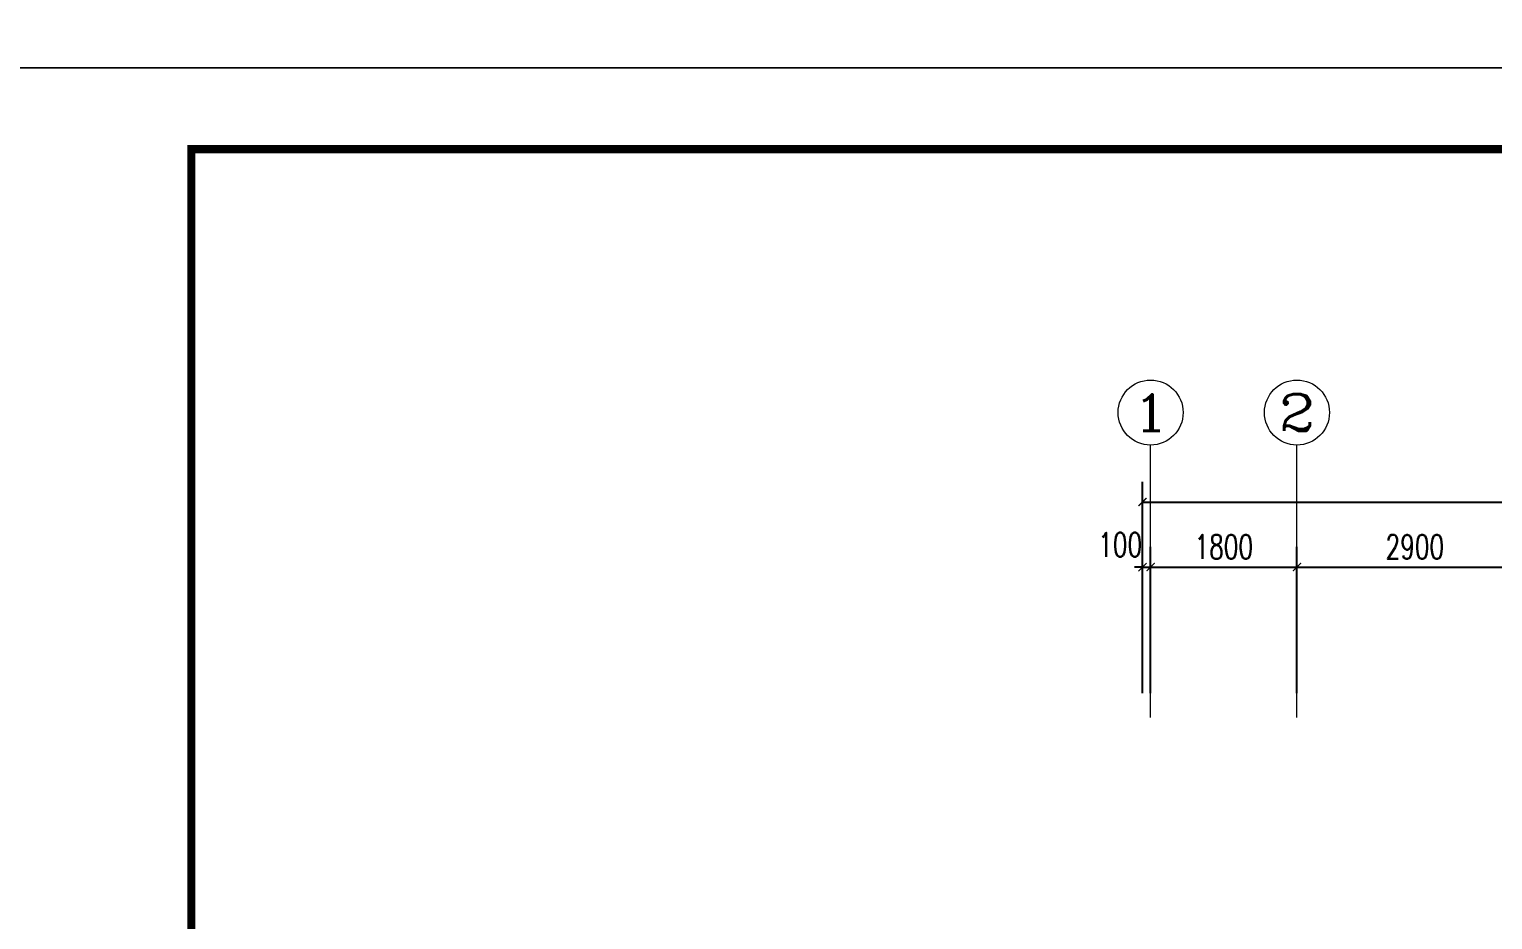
# Model space of a CAD drawing. Extents: x 3753737 to 4713801, y -857380 to 24339.
# Drawn here: x 4111218 to 4129222, y -759129 to -748179 of the extents above; entities that cross this region are included whole.
import ezdxf
from ezdxf.enums import TextEntityAlignment as Align

# ---------------------------------------------------------------- set-up
doc = ezdxf.new("R2010")
doc.units = 0
doc.header["$LTSCALE"] = 1000
doc.header["$MEASUREMENT"] = 0
doc.layers.get('0').update_dxf_attribs({"linetype": 'CONTINUOUS'})
doc.layers.get('Defpoints').update_dxf_attribs({"linetype": 'CONTINUOUS'})
doc.layers.add('!!电气', color=1, linetype='CONTINUOUS')
for name, color, linetype, lineweight in [('AXIS', 114, 'CONTINUOUS', 20), ('AXIS_TEXT', 7, 'CONTINUOUS', 20), ('图框', 147, 'CONTINUOUS', 20)]:
    doc.layers.add(name, color=color, linetype=linetype, lineweight=lineweight)
doc.styles.add('_TCH_AXIS', font='COMPLEX', dxfattribs={"bigfont": 'GBCBIG'})
doc.styles.add('_TCH_DIM_T3', font='SIMPLEX.shx', dxfattribs={"width": 0.705882, "bigfont": 'GBCBIG.shx'})
doc.styles.add('COMPLEX', font='COMPLEX')
doc.dimstyles.new('_TCH_ARCH&&100', dxfattribs={"dimtxt": 297.5, "dimasz": 100, "dimexe": 250, "dimexo": 300, "dimgap": 100, "dimtad": 1, "dimdec": 0, "dimzin": 0, "dimdsep": 46, "dimtxsty": '_TCH_DIM_T3', "dimblk": 'ARCHTICK', "dimcen": 0.09, "dimclrt": 7, "dimazin": 2, "dimtfac": 1, "dimtdec": 0, "dimtix": 1, "dimtmove": 2, "dimatfit": 3, "dimfxl": 1, "dimtolj": 1, "dimtzin": 0, "dimarcsym": 0})

# ---------------------------------------------------------------- blocks, each defined once
blk = doc.blocks.new('_ArchTick')
at = {"color": 0, "linetype": 'ByBlock', "const_width": 0.15}
blk.add_lwpolyline([(-0.5, -0.5), (0.5, 0.5)], dxfattribs=at)
blk = doc.blocks.new('*D401')
at = {"layer": 'AXIS', "color": 0, "lineweight": -2, "transparency": 16777216}
for p, q in [((-100, 19418), (-100, 22020)), ((50100, 19418), (50100, 22020)), ((-100, 21770), (50100, 21770))]:
    blk.add_line(p, q, dxfattribs=at)
at = {"layer": 'Defpoints', "color": 0, "transparency": 16777216}
for p in [(50100, 21770), (-100, 19118), (50100, 19118)]:
    blk.add_point(p, dxfattribs=at)
at = {"layer": 'AXIS', "color": 0, "lineweight": -2, "transparency": 16777216, "xscale": 100, "yscale": 100, "zscale": 100, "rotation": 180}
blk.add_blockref('_ArchTick', (-100, 21770), dxfattribs=at)
at = {"layer": 'AXIS', "color": 0, "lineweight": -2, "transparency": 16777216, "xscale": 100, "yscale": 100, "zscale": 100}
blk.add_blockref('_ArchTick', (50100, 21770), dxfattribs=at)
at = {"layer": 'AXIS', "color": 7, "transparency": 16777216, "insert": (25000, 22019), "char_height": 297.5, "attachment_point": 5, "style": '_TCH_DIM_T3'}
blk.add_mtext('\\A1;50200', dxfattribs=at)
blk = doc.blocks.new('*D402')
at = {"layer": 'AXIS', "color": 0, "lineweight": -2, "transparency": 16777216}
for p, q in [((-100, 19418), (-100, 21220)), ((0, 19418), (0, 21220)), ((-100, 20970), (-200, 20970)), ((-100, 20970), (0, 20970)), ((0, 20970), (100, 20970))]:
    blk.add_line(p, q, dxfattribs=at)
at = {"layer": 'Defpoints', "color": 0, "transparency": 16777216}
for p in [(0, 20970), (-100, 19118), (0, 19118)]:
    blk.add_point(p, dxfattribs=at)
at = {"layer": 'AXIS', "color": 0, "lineweight": -2, "transparency": 16777216, "xscale": 100, "yscale": 100, "zscale": 100}
blk.add_blockref('_ArchTick', (-100, 20970), dxfattribs=at)
at = {"layer": 'AXIS', "color": 0, "lineweight": -2, "transparency": 16777216, "xscale": 100, "yscale": 100, "zscale": 100, "rotation": 180}
blk.add_blockref('_ArchTick', (0, 20970), dxfattribs=at)
at = {"layer": 'AXIS', "color": 7, "transparency": 16777216, "insert": (-375, 21245), "char_height": 297.5, "attachment_point": 5, "style": '_TCH_DIM_T3'}
blk.add_mtext('\\A1;100', dxfattribs=at)
blk = doc.blocks.new('*D403')
at = {"layer": 'AXIS', "color": 0, "lineweight": -2, "transparency": 16777216}
for p, q in [((0, 19418), (0, 21220)), ((1800, 19418), (1800, 21220)), ((0, 20970), (1800, 20970))]:
    blk.add_line(p, q, dxfattribs=at)
at = {"layer": 'Defpoints', "color": 0, "transparency": 16777216}
for p in [(1800, 20970), (0, 19118), (1800, 19118)]:
    blk.add_point(p, dxfattribs=at)
at = {"layer": 'AXIS', "color": 0, "lineweight": -2, "transparency": 16777216, "xscale": 100, "yscale": 100, "zscale": 100, "rotation": 180}
blk.add_blockref('_ArchTick', (0, 20970), dxfattribs=at)
at = {"layer": 'AXIS', "color": 0, "lineweight": -2, "transparency": 16777216, "xscale": 100, "yscale": 100, "zscale": 100}
blk.add_blockref('_ArchTick', (1800, 20970), dxfattribs=at)
at = {"layer": 'AXIS', "color": 7, "transparency": 16777216, "insert": (900, 21219), "char_height": 297.5, "attachment_point": 5, "style": '_TCH_DIM_T3'}
blk.add_mtext('\\A1;1800', dxfattribs=at)
blk = doc.blocks.new('*D404')
at = {"layer": 'AXIS', "color": 0, "lineweight": -2, "transparency": 16777216}
for p, q in [((1800, 19418), (1800, 21220)), ((4700, 19418), (4700, 21220)), ((1800, 20970), (4700, 20970))]:
    blk.add_line(p, q, dxfattribs=at)
at = {"layer": 'Defpoints', "color": 0, "transparency": 16777216}
for p in [(4700, 20970), (1800, 19118), (4700, 19118)]:
    blk.add_point(p, dxfattribs=at)
at = {"layer": 'AXIS', "color": 0, "lineweight": -2, "transparency": 16777216, "xscale": 100, "yscale": 100, "zscale": 100, "rotation": 180}
blk.add_blockref('_ArchTick', (1800, 20970), dxfattribs=at)
at = {"layer": 'AXIS', "color": 0, "lineweight": -2, "transparency": 16777216, "xscale": 100, "yscale": 100, "zscale": 100}
blk.add_blockref('_ArchTick', (4700, 20970), dxfattribs=at)
at = {"layer": 'AXIS', "color": 7, "transparency": 16777216, "insert": (3250, 21219), "char_height": 297.5, "attachment_point": 5, "style": '_TCH_DIM_T3'}
blk.add_mtext('\\A1;2900', dxfattribs=at)
blk = doc.blocks.new('_AXISO')
blk.add_circle((0, 0), 0.5)
at = {"layer": 'AXIS_TEXT', "style": 'COMPLEX', "width": 1.041667}
blk.add_attdef('A', text='', height=0.56, dxfattribs=at).set_placement((-0.25, -0.28), (0.25, -0.28), align=Align.FIT)
blk = doc.blocks.new('A$C66B635E3')
at = {"layer": 'AXIS'}
for p, q in [((0, 19118.1), (0, 22469.9)), ((1800, 19118.1), (1800, 22469.9))]:
    blk.add_line(p, q, dxfattribs=at)
ref = blk.add_blockref('_AXISO', (0, 22869.9), dxfattribs=dict(at, xscale=800, yscale=800, zscale=800))
ref.add_attrib('A', '1', dxfattribs={"layer": 'AXIS_TEXT', "height": 452.5, "style": '_TCH_AXIS', "width": 2.333333}).set_placement((-226.3, 22643.6), (226.3, 22643.6), align=Align.FIT)
ref = blk.add_blockref('_AXISO', (1800, 22869.9), dxfattribs=dict(at, xscale=800, yscale=800, zscale=800))
ref.add_attrib('A', '2', dxfattribs={"layer": 'AXIS_TEXT', "height": 452.5, "style": '_TCH_AXIS', "width": 1.5}).set_placement((1573.7, 22643.6), (2026.3, 22643.6), align=Align.FIT)
for p1, p2, distance, text, picture, middle in [((-100, 19118.1), (50100, 19118.1), 2651.8, '50200', '*D401', (25000, 22018.6)), ((0, 19118.1), (1800, 19118.1), 1851.8, '1800', '*D403', (900, 21218.6)), ((1800, 19118.1), (4700, 19118.1), 1851.8, '2900', '*D404', (3250, 21218.6))]:
    dim = blk.add_aligned_dim(p1=p1, p2=p2, distance=distance, text=text, dimstyle='_TCH_ARCH&&100', dxfattribs=at)
    dim.commit()
    dim.dimension.update_dxf_attribs({"geometry": picture, "text_midpoint": middle})
dim = blk.add_linear_dim(base=(0, 20969.9), p1=(-100, 19118.1), p2=(0, 19118.1), angle=0, text='100', dimstyle='_TCH_ARCH&&100', dxfattribs=at)
dim.commit()
dim.dimension.update_dxf_attribs({"geometry": '*D402', "text_midpoint": (-375, 21244.9), "dimtype": 129})

msp = doc.modelspace()

# ---------------------------------------------------------------- linework, layer by layer
at = {"layer": '图框'}
for points in [[(4110711, -689253.6), (4194811, -689253.6), (4194811, -748653.6), (4110711, -748653.6)], [(4110711, -748653.6), (4194811, -748653.6), (4194811, -808053.6), (4110711, -808053.6)]]:
    msp.add_lwpolyline(points, close=True, dxfattribs=at)
at = {"layer": '图框', "const_width": 100}
msp.add_lwpolyline([(4193811, -807053.6), (4193811, -749653.6), (4113211, -749653.6), (4113211, -807053.6)], close=True, dxfattribs=at)

# ---------------------------------------------------------------- block references
at = {"layer": '!!电气'}
msp.add_blockref('A$C66B635E3', (4125013.4, -775762.1), dxfattribs=at)

doc.saveas('drawing.dxf')
